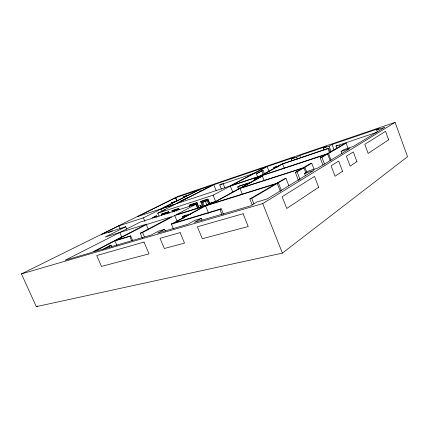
<?xml version="1.0" encoding="UTF-8"?>
<svg xmlns="http://www.w3.org/2000/svg" width="429" height="429" viewBox="0 0 429 429"><rect width="100%" height="100%" fill="white"/><g stroke="black" fill="none" stroke-linecap="round" stroke-linejoin="round"><path stroke-width="0.64" d="M282.4 253.115L407.55 156.703L395.088 122.367L178.271 196.31L21.45 273.906L36.304 306.633L282.4 253.115L262.746 203.582L395.088 122.367M305.453 175.917L304.493 173.423L308.59 170.957L317.959 167.991L349.989 148.493L341.098 151.405L342.01 153.829M341.098 151.405L344.46 149.383L353.298 146.477L384.942 127.209L376.651 130.019L377.327 131.848M376.651 130.019L379.343 128.405L332.057 144.493L329.113 146.155L323.493 148.064L324.195 149.919M252.295 205.046L249.866 198.965L251.694 198.407L285.977 178.335L288.883 185.795M298.487 180.518L295.34 172.394L297.077 171.836L311.733 163.256L314.13 169.514M322.994 165.149L320.216 157.861L321.895 157.309L346.123 143.125L348.192 148.654M249.866 198.965L284.212 178.893L285.977 178.335M295.34 172.394L302.22 168.377M303.11 167.852L310.033 163.808L311.733 163.256M320.216 157.861L344.514 143.667L346.123 143.125M336.926 148.525L335.998 146.064L337.661 145.104M260.929 175.772L282.62 163.975L328.786 148.252L330.191 151.963M173.439 228.957L171.412 224.104L219.889 209.513L221.203 208.767L223.434 214.264M202.07 220.227L201.324 218.415L194.385 222.345L250.515 205.888L257.159 201.887L267.154 198.927L313.921 170.452L304.493 173.423M323.493 148.064L326.517 146.364L299.78 155.464L296.632 157.18L291.253 159.009L291.972 160.864M36.304 306.633L37.473 305.979M165.342 231.118L164.575 229.295L157.513 233.151L187.918 224.238L194.884 220.324L201.324 218.415M206.778 205.228L210.178 203.378L216.034 201.533L239.999 188.433L303.941 167.819L306.075 173.359M264.318 180.958L262.425 176.169L240.959 187.907L304.831 167.299L306.724 172.211M204.15 206.322L171.412 224.104L174.238 222.924L205.604 205.866L208.612 213.229M260.012 176.276L256.799 178.019L262.425 176.169M205.325 205.684L209.883 203.207L215.712 201.373L260.076 177.145L254.467 178.99L254.955 180.228M254.467 178.99L258.623 176.732M259.54 176.233L282.089 163.985L328.786 148.252M291.253 159.009L294.364 157.32L267.138 166.581L231.285 185.569L328.496 153.443L331.086 160.274M142.342 238.133L140.267 233.247L171.541 216.715L146.31 224.603L93.828 251.823L151.517 234.91L158.596 231.065L164.575 229.295M183.269 218.415L182.507 216.581L183.692 215.937L184.202 217.16M200.525 206.837C201.877 206.88 199.694 205.051 200.525 206.837L201.008 206.687M274.158 168.822L273.702 167.664L275.724 166.575M201.394 206.853L200.729 205.244L201.496 207.454M200.777 207.679L200.016 205.47L200.895 207.615M256.783 173.375L263.031 170.292L264.43 173.852M263.031 170.292L256.365 173.842L257.556 176.855M202.633 206.521L200.606 201.576L208.001 199.126L209.695 203.287M203.485 206.622L201.791 202.483L207.518 200.472M200.606 201.576L208.001 199.126M140.267 233.247L142.594 232.55L174.732 215.524L277.236 183.456L280.368 191.431M197.737 208.505L195.994 204.263L175.928 214.891L278.341 182.808L281.462 190.766M159.052 216.227L157.775 213.186L213.138 195.184L230.341 186.073L327.654 153.936L330.255 160.784M189.677 206.467L189.173 205.255L197.04 202.649L199.051 207.561M117.026 245.742L114.934 240.883L130.7 235.934L132.749 240.723M189.173 205.255L197.04 202.649M105.486 247.951L111.127 245.232L111.921 247.072M102.976 249.49L111.127 245.232M172.394 211.985L171.9 210.8L178.748 208.537L179.247 209.727M177.365 209.593L172.855 211.218L178.051 209.55M161.733 215.476L161.224 214.253L168.715 211.765L169.23 212.999M171.9 210.8L178.748 208.537M221.428 189.109L219.745 184.942L221.911 183.821M152.542 217.83L156.494 215.808L157.003 217.015M161.224 214.253L168.715 211.765M152.745 217.546L156.494 215.808M157.775 213.186L175.52 204.172L161.229 208.896L143.399 217.857L118.946 225.81L101.265 234.561L125.767 226.727L126.802 229.156M213.776 184.749L176.496 203.678L230.008 185.993L265.841 167.031L213.776 184.749L216.211 190.755M180.411 201.271L187.419 197.731M171.402 202.858L176.775 200.949L188.154 195.233L183.478 196.809L188.953 194.83L199.024 189.768L175.611 197.731L137.425 216.634L161.186 208.784L176.105 201.287L171.402 202.858L171.895 204.048M125.767 226.727L105.298 237.017L146.562 224.094L91.881 252.397L65.085 260.253L140.203 222.109L195.994 204.263M199.683 189.543L162.13 208.424L175.305 204.07L212.607 185.146L199.683 189.543L200.445 191.398M108.419 232.625L112.221 230.984L110.43 231.88M219.745 184.942L255.469 172.898M335.998 146.064L376.721 132.357M273.702 167.664L279.89 165.589M163.363 210.408L165.229 209.802M248.402 183.011L238.427 186.261L239.398 188.685M251.217 182.298L237.489 186.771L238.465 189.2M163.481 214.033L165.363 213.433M165.985 213.234L167.884 212.623M162.473 214.554L167.503 212.945M194.198 204.37L190.626 205.695L196.048 203.963L197.78 208.183M201.791 202.483L207.239 200.74L208.703 204.317M199.898 205.534L200.729 205.244M200.826 207.47L201.303 207.32L200.788 207.491M184.314 215.749L187.419 214.79M182.507 216.581L190.583 214.098M115.744 240.449L130.7 235.934M174.238 222.924L221.203 208.767M21.45 273.906L262.746 203.582M282.089 163.985L282.62 163.975L284.277 168.227M109.18 245.806L109.706 247.029M119.766 232.486L121.815 237.253M129.815 236.4L131.606 240.594M118.946 225.81L120.222 228.791M142.594 232.55L144.369 236.728M143.399 217.857L144.905 221.423M146.31 224.603L148.337 229.397M155.571 216.103L156.076 217.31M168.313 211.969L168.833 213.208M161.229 208.896L162.237 211.304M176.85 200.708L175.611 197.731L176.882 200.793M176.319 209.931L176.812 211.111M173.734 210.757L174.222 211.937M174.732 215.524L177.005 220.983M178.432 208.703L178.925 209.894M196.68 202.837L198.697 207.754M210.178 203.378L210.677 204.59M207.647 199.313L209.588 204.075M205.33 201.174L207.03 205.325M202.622 202.043L204.311 206.172M219.889 209.513L221.884 214.414M216.034 201.533L216.532 202.761M213.138 195.184L215.615 201.276M230.341 186.073L232.808 192.208M222.994 183.263L224.903 187.999M239.999 188.433L242.423 194.487M251.694 198.407L253.882 203.898M261.787 170.71L263.186 174.265M267.138 166.581L269.085 171.53M276.732 166.028L277.22 167.272M297.077 171.836L300.123 179.697M299.78 155.464L300.734 157.936M296.632 157.18L297.356 159.052M321.895 157.309L324.442 164.007M328.013 148.691L329.654 153.03M332.057 144.493L334.159 150.053M329.113 146.155L331.236 151.764M339.001 145.072L339.688 146.906M318.677 187.264L286.754 208.467L282.148 196.723L314.527 176.442L318.677 187.264M356.923 161.61L350.118 166.125L346.396 156.215L353.292 151.898L356.923 161.61M342.546 171.273L335.049 176.249L331.091 165.819L338.69 161.063L342.546 171.273M388.674 139.827L368.162 153.384L364.795 144.294L385.564 131.328L388.674 139.827M243.093 213.744L197.378 226.78L202.3 238.712L248.23 226.528L243.093 213.744M144.005 242.069L96.75 255.534L101.485 266.388L149.019 253.866L144.005 242.069M180.137 232.625L160.038 238.326L164.328 248.504L184.518 243.141L180.137 232.625"/></g></svg>
